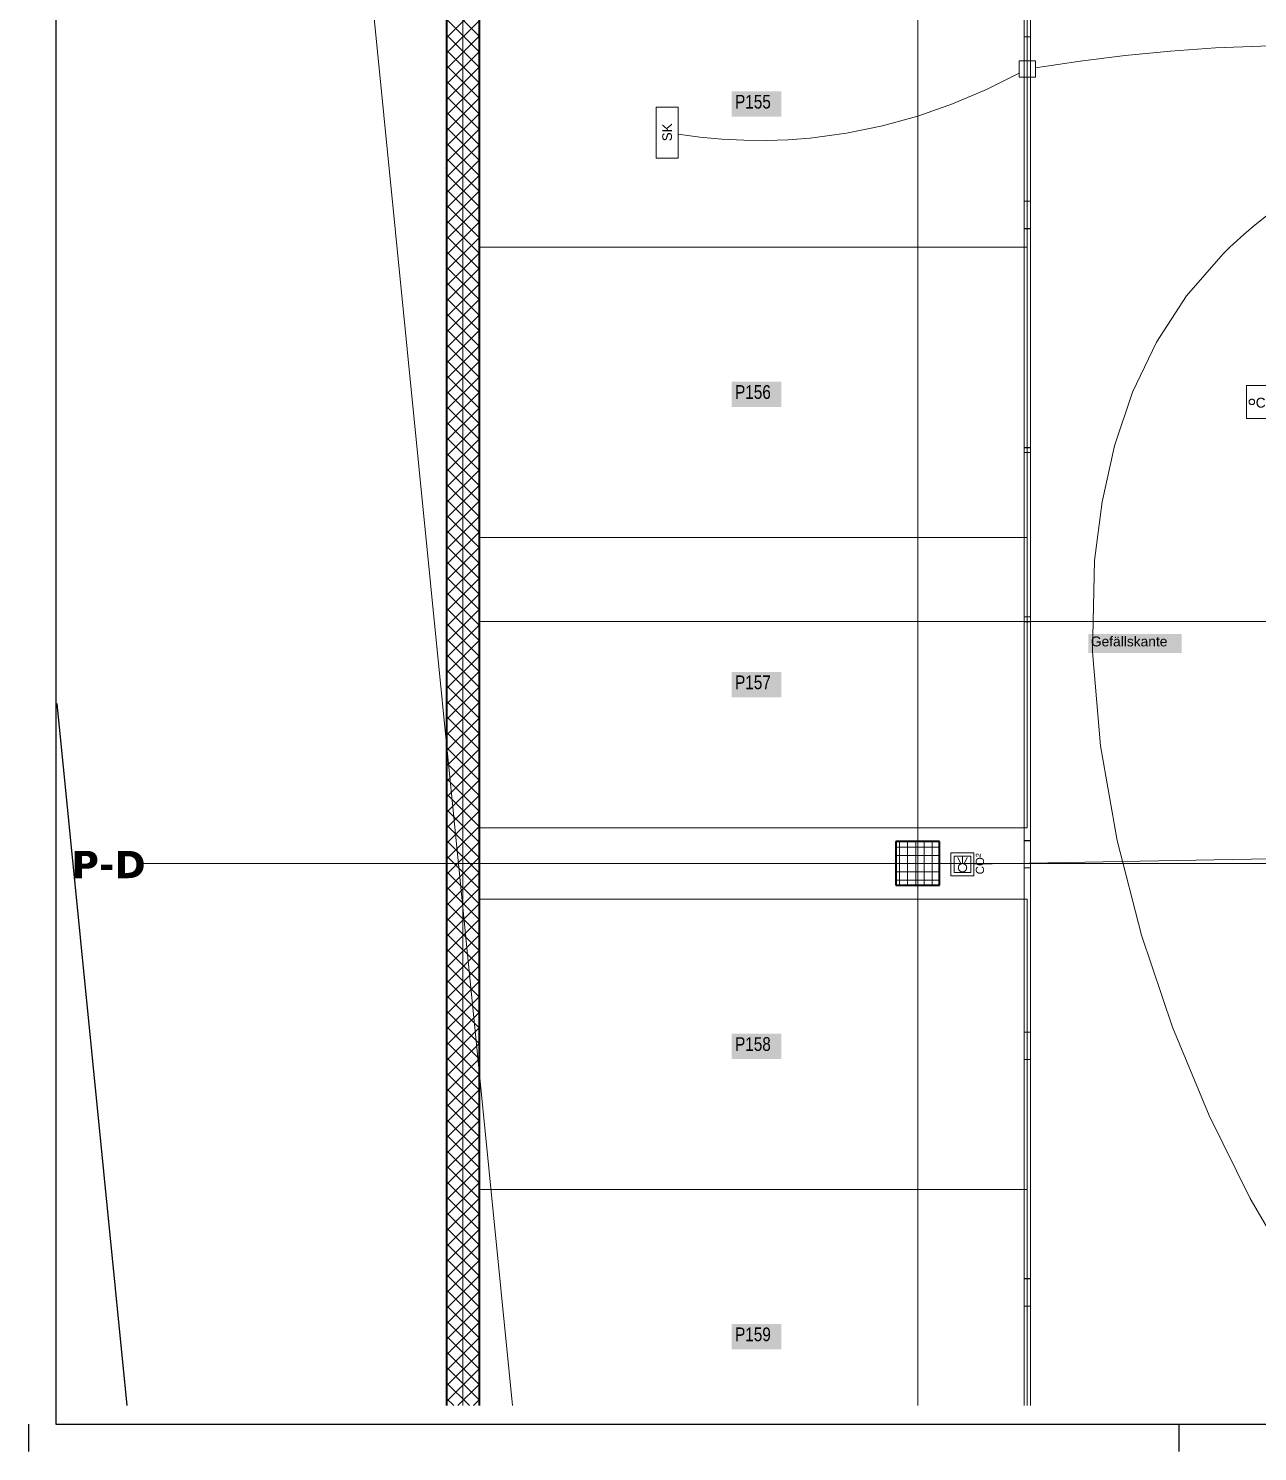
# Model space of a CAD drawing. Extents: x -1067 to 613, y -179 to 712.
# Drawn here: x -1067.4 to -843.1, y -179.5 to 80.3 of the extents above; entities that cross this region are included whole.
import ezdxf
from ezdxf.lldxf.tags import DXFTag

# ---------------------------------------------------------------- set-up
doc = ezdxf.new("R2010")
doc.units = 0
doc.layers.get('0').update_dxf_attribs({"lineweight": 13})
for name, color, linetype, lineweight, true_color in [('A-DETL-____-OTLN', 5, 'Continuous', 9, 0x0000ff), ('C-PROP-LINE-OTLN', 7, '_Grundgrenze_', 25, 0x800000), ('EL01_WAN_CO-Anlage', 7, 'Continuous', 13, 0x993300), ('EL01_WAN_Leitung_BUS-KNX', 4, 'Continuous', 13, 0x00ffff), ('EL01_WAN_Leitung_HLKS', 5, 'Continuous', 13, 0x0000ff), ('EL01_WAN_Leitung_Licht', 7, 'Continuous', 13, 0x0080ff), ('EL01_WAN_Leuchten', 7, 'Continuous', 13, 0x0080ff), ('EL01_WAN_Licht', 7, 'Continuous', 13, 0x0080ff), ('EL01_WAN_Schlaufkasten', 1, 'Continuous', 13, 0xff0000), ('S-GRID-____-IDEN', 7, 'Continuous', 9, 0x5555aa)]:
    doc.layers.add(name, color=color, linetype=linetype, lineweight=lineweight, true_color=true_color)
for name, color, linetype, lineweight in [('A-FLOR-____-OTLN', 7, 'Continuous', 9), ('A-WALL-____-MCUT', 7, 'Continuous', 35), ('A-WALL-____-PATT', 7, 'Continuous', 35), ('C-PRKG-____-IDEN', 7, 'Continuous', 5), ('C-PRKG-____-OTLN', 7, 'Continuous', 9), ('S-COLS-____-MCUT', 7, 'Continuous', 35), ('S-COLS-____-OTLN', 7, 'Continuous', 9), ('S-GRID-____-OTLN', 7, 'Continuous', 5), ('Text', 7, 'Continuous', 5)]:
    doc.layers.add(name, color=color, linetype=linetype, lineweight=lineweight)
doc.styles.get("Standard").update_dxf_attribs({"font": 'arial.ttf'})
tags = doc.linetypes.add('_Grundgrenze_', pattern=[0.45, 0.2, -0.05, 0.05, -0.05, 0.05, -0.05]).pattern_tags.tags
tags[14:15] = [DXFTag(74, 4), DXFTag(75, 0), DXFTag(340, '0'), DXFTag(46, 1.0), DXFTag(50, 0.0), DXFTag(44, 0.0), DXFTag(45, 0.0)]
tags[12:13] = [DXFTag(74, 4), DXFTag(75, 0), DXFTag(340, '0'), DXFTag(46, 1.0), DXFTag(50, 0.0), DXFTag(44, 0.0), DXFTag(45, 0.0)]
tags[10:11] = [DXFTag(74, 4), DXFTag(75, 0), DXFTag(340, '0'), DXFTag(46, 1.0), DXFTag(50, 0.0), DXFTag(44, 0.0), DXFTag(45, 0.0)]
tags[8:9] = [DXFTag(74, 4), DXFTag(75, 0), DXFTag(340, '0'), DXFTag(46, 1.0), DXFTag(50, 0.0), DXFTag(44, 0.0), DXFTag(45, 0.0)]
tags[6:7] = [DXFTag(74, 4), DXFTag(75, 0), DXFTag(340, '0'), DXFTag(46, 1.0), DXFTag(50, 0.0), DXFTag(44, 0.0), DXFTag(45, 0.0)]
tags[4:5] = [DXFTag(74, 4), DXFTag(75, 0), DXFTag(340, '0'), DXFTag(46, 1.0), DXFTag(50, 0.0), DXFTag(44, 0.0), DXFTag(45, 0.0)]
tags = doc.linetypes.add('_Rasterlinie_', pattern=[0.375, 0.2, -0.05, 0.075, -0.05]).pattern_tags.tags
tags[10:11] = [DXFTag(74, 4), DXFTag(75, 0), DXFTag(340, '0'), DXFTag(46, 1.0), DXFTag(50, 0.0), DXFTag(44, 0.0), DXFTag(45, 0.0)]
tags[8:9] = [DXFTag(74, 4), DXFTag(75, 0), DXFTag(340, '0'), DXFTag(46, 1.0), DXFTag(50, 0.0), DXFTag(44, 0.0), DXFTag(45, 0.0)]
tags[6:7] = [DXFTag(74, 4), DXFTag(75, 0), DXFTag(340, '0'), DXFTag(46, 1.0), DXFTag(50, 0.0), DXFTag(44, 0.0), DXFTag(45, 0.0)]
tags[4:5] = [DXFTag(74, 4), DXFTag(75, 0), DXFTag(340, '0'), DXFTag(46, 1.0), DXFTag(50, 0.0), DXFTag(44, 0.0), DXFTag(45, 0.0)]
tags = doc.linetypes.add('_Strichliert - Fein_', pattern=[0.15, 0.1, -0.05]).pattern_tags.tags
tags[6:7] = [DXFTag(74, 4), DXFTag(75, 0), DXFTag(340, '0'), DXFTag(46, 1.0), DXFTag(50, 0.0), DXFTag(44, 0.0), DXFTag(45, 0.0)]
tags[4:5] = [DXFTag(74, 4), DXFTag(75, 0), DXFTag(340, '0'), DXFTag(46, 1.0), DXFTag(50, 0.0), DXFTag(44, 0.0), DXFTag(45, 0.0)]

# ---------------------------------------------------------------- blocks, each defined once
blk = doc.blocks.new('Referenz-A0UJ3194XE', base_point=(-1062.18, -175.86))
at = {"layer": 'A-DETL-____-OTLN', "color": 0, "linetype": '_Strichliert - Fein_', "ltscale": 0.13}
blk.add_line((-1035.16, 392.26), (-979.08, -171.09), dxfattribs=at)
at = {"layer": 'A-FLOR-____-OTLN', "color": 0, "linetype": 'Continuous', "ltscale": 0.13}
blk.add_line((-85.1, -27.97), (-985.1, -27.97), dxfattribs=at)
at = {"layer": 'A-WALL-____-MCUT', "color": 0, "linetype": 'Continuous', "ltscale": 0.35}
for p, q in [((-991.1, 105.38), (-991.1, -171.09)), ((-985.1, -171.09), (-985.1, 99.38))]:
    blk.add_line(p, q, dxfattribs=at)
at = {"layer": 'A-WALL-____-PATT', "color": 0, "linetype": 'Continuous', "lineweight": 9, "ltscale": 0.13}
for p, q in [((-985.1, 78.8), (-991.1, 84.8)), ((-991.1, 78.58), (-985.1, 84.58)), ((-985.1, 75.97), (-991.1, 81.97)), ((-991.1, 75.75), (-985.1, 81.75)), ((-985.1, 73.14), (-991.1, 79.14)), ((-991.1, 72.92), (-985.1, 78.92)), ((-985.1, 70.32), (-991.1, 76.32)), ((-991.1, 70.09), (-985.1, 76.09)), ((-985.1, 67.49), (-991.1, 73.49)), ((-991.1, 67.26), (-985.1, 73.26)), ((-985.1, 64.66), (-991.1, 70.66)), ((-991.1, 64.44), (-985.1, 70.44)), ((-985.1, 61.83), (-991.1, 67.83)), ((-991.1, 61.61), (-985.1, 67.61)), ((-985.1, 59), (-991.1, 65)), ((-991.1, 58.78), (-985.1, 64.78)), ((-985.1, 56.17), (-991.1, 62.17)), ((-991.1, 55.95), (-985.1, 61.95)), ((-985.1, 53.35), (-991.1, 59.35)), ((-991.1, 53.12), (-985.1, 59.12)), ((-985.1, 50.52), (-991.1, 56.52)), ((-991.1, 50.29), (-985.1, 56.29)), ((-985.1, 47.69), (-991.1, 53.69)), ((-991.1, 47.47), (-985.1, 53.47)), ((-985.1, 44.86), (-991.1, 50.86)), ((-991.1, 44.64), (-985.1, 50.64)), ((-985.1, 42.03), (-991.1, 48.03)), ((-991.1, 41.81), (-985.1, 47.81)), ((-985.1, 39.2), (-991.1, 45.2)), ((-991.1, 38.98), (-985.1, 44.98)), ((-985.1, 36.37), (-991.1, 42.37)), ((-991.1, 36.15), (-985.1, 42.15)), ((-985.1, 33.55), (-991.1, 39.55)), ((-991.1, 33.32), (-985.1, 39.32)), ((-985.1, 30.72), (-991.1, 36.72)), ((-991.1, 30.5), (-985.1, 36.5)), ((-985.1, 27.89), (-991.1, 33.89)), ((-991.1, 27.67), (-985.1, 33.67)), ((-985.1, 25.06), (-991.1, 31.06)), ((-991.1, 24.84), (-985.1, 30.84)), ((-985.1, 22.23), (-991.1, 28.23)), ((-991.1, 22.01), (-985.1, 28.01)), ((-985.1, 19.4), (-991.1, 25.4)), ((-991.1, 19.18), (-985.1, 25.18)), ((-985.1, 16.58), (-991.1, 22.58)), ((-991.1, 16.35), (-985.1, 22.35)), ((-985.1, 13.75), (-991.1, 19.75)), ((-991.1, 13.52), (-985.1, 19.52)), ((-985.1, 10.92), (-991.1, 16.92)), ((-991.1, 10.7), (-985.1, 16.7)), ((-985.1, 8.09), (-991.1, 14.09)), ((-991.1, 7.87), (-985.1, 13.87)), ((-985.1, 5.26), (-991.1, 11.26)), ((-991.1, 5.04), (-985.1, 11.04)), ((-985.1, 2.43), (-991.1, 8.43)), ((-991.1, 2.21), (-985.1, 8.21)), ((-985.1, -0.4), (-991.1, 5.6)), ((-991.1, -0.62), (-985.1, 5.38)), ((-985.1, -3.22), (-991.1, 2.78)), ((-991.1, -3.45), (-985.1, 2.55)), ((-985.1, -6.05), (-991.1, -0.05)), ((-991.1, -6.27), (-985.1, -0.27)), ((-985.1, -8.88), (-991.1, -2.88)), ((-991.1, -9.1), (-985.1, -3.1)), ((-985.1, -11.71), (-991.1, -5.71)), ((-991.1, -11.93), (-985.1, -5.93)), ((-985.1, -14.54), (-991.1, -8.54)), ((-991.1, -14.76), (-985.1, -8.76)), ((-985.1, -17.37), (-991.1, -11.37)), ((-991.1, -17.59), (-985.1, -11.59)), ((-985.1, -20.19), (-991.1, -14.19)), ((-991.1, -20.42), (-985.1, -14.42)), ((-985.1, -23.02), (-991.1, -17.02)), ((-991.1, -23.24), (-985.1, -17.24)), ((-985.1, -25.85), (-991.1, -19.85)), ((-991.1, -26.07), (-985.1, -20.07)), ((-985.1, -28.68), (-991.1, -22.68)), ((-991.1, -28.9), (-985.1, -22.9)), ((-985.1, -31.51), (-991.1, -25.51)), ((-991.1, -31.73), (-985.1, -25.73)), ((-985.1, -34.34), (-991.1, -28.34)), ((-991.1, -34.56), (-985.1, -28.56)), ((-985.1, -37.16), (-991.1, -31.16)), ((-991.1, -37.39), (-985.1, -31.39)), ((-985.1, -39.99), (-991.1, -33.99)), ((-991.1, -40.22), (-985.1, -34.22)), ((-985.1, -42.82), (-991.1, -36.82)), ((-991.1, -43.04), (-985.1, -37.04)), ((-985.1, -45.65), (-991.1, -39.65)), ((-991.1, -45.87), (-985.1, -39.87)), ((-985.1, -48.48), (-991.1, -42.48)), ((-991.1, -48.7), (-985.1, -42.7)), ((-985.1, -51.31), (-991.1, -45.31)), ((-991.1, -51.53), (-985.1, -45.53)), ((-985.1, -54.14), (-991.1, -48.14)), ((-991.1, -54.36), (-985.1, -48.36)), ((-985.1, -56.96), (-991.1, -50.96)), ((-991.1, -57.19), (-985.1, -51.19)), ((-985.1, -59.79), (-991.1, -53.79)), ((-991.1, -60.01), (-985.1, -54.01)), ((-985.1, -62.62), (-991.1, -56.62)), ((-991.1, -62.84), (-985.1, -56.84)), ((-985.1, -65.45), (-991.1, -59.45)), ((-991.1, -65.67), (-985.1, -59.67)), ((-985.1, -68.28), (-991.1, -62.28)), ((-991.1, -68.5), (-985.1, -62.5)), ((-985.1, -71.11), (-991.1, -65.11)), ((-991.1, -71.33), (-985.1, -65.33)), ((-985.1, -73.93), (-991.1, -67.93)), ((-991.1, -74.16), (-985.1, -68.16)), ((-985.1, -76.76), (-991.1, -70.76)), ((-991.1, -76.98), (-985.1, -70.98)), ((-985.1, -79.59), (-991.1, -73.59)), ((-991.1, -79.81), (-985.1, -73.81)), ((-985.1, -82.42), (-991.1, -76.42)), ((-991.1, -82.64), (-985.1, -76.64)), ((-985.1, -85.25), (-991.1, -79.25)), ((-991.1, -85.47), (-985.1, -79.47)), ((-985.1, -88.08), (-991.1, -82.08)), ((-991.1, -88.3), (-985.1, -82.3)), ((-985.1, -90.9), (-991.1, -84.9)), ((-991.1, -91.13), (-985.1, -85.13)), ((-985.1, -93.73), (-991.1, -87.73)), ((-991.1, -93.96), (-985.1, -87.96)), ((-985.1, -96.56), (-991.1, -90.56)), ((-991.1, -96.78), (-985.1, -90.78)), ((-985.1, -99.39), (-991.1, -93.39)), ((-991.1, -99.61), (-985.1, -93.61)), ((-985.1, -102.22), (-991.1, -96.22)), ((-991.1, -102.44), (-985.1, -96.44)), ((-985.1, -105.05), (-991.1, -99.05)), ((-991.1, -105.27), (-985.1, -99.27)), ((-985.1, -107.88), (-991.1, -101.88)), ((-991.1, -108.1), (-985.1, -102.1)), ((-985.1, -110.7), (-991.1, -104.7)), ((-991.1, -110.93), (-985.1, -104.93)), ((-985.1, -113.53), (-991.1, -107.53)), ((-991.1, -113.75), (-985.1, -107.75)), ((-985.1, -116.36), (-991.1, -110.36)), ((-991.1, -116.58), (-985.1, -110.58)), ((-985.1, -119.19), (-991.1, -113.19)), ((-991.1, -119.41), (-985.1, -113.41)), ((-985.1, -122.02), (-991.1, -116.02)), ((-991.1, -122.24), (-985.1, -116.24)), ((-985.1, -124.85), (-991.1, -118.85)), ((-991.1, -125.07), (-985.1, -119.07)), ((-985.1, -127.67), (-991.1, -121.67)), ((-991.1, -127.9), (-985.1, -121.9)), ((-985.1, -130.5), (-991.1, -124.5)), ((-991.1, -130.72), (-985.1, -124.72)), ((-985.1, -133.33), (-991.1, -127.33)), ((-991.1, -133.55), (-985.1, -127.55)), ((-985.1, -136.16), (-991.1, -130.16)), ((-991.1, -136.38), (-985.1, -130.38)), ((-985.1, -138.99), (-991.1, -132.99)), ((-991.1, -139.21), (-985.1, -133.21)), ((-985.1, -141.82), (-991.1, -135.82)), ((-991.1, -142.04), (-985.1, -136.04)), ((-985.1, -144.64), (-991.1, -138.64)), ((-991.1, -144.87), (-985.1, -138.87)), ((-985.1, -147.47), (-991.1, -141.47)), ((-991.1, -147.7), (-985.1, -141.7)), ((-985.1, -150.3), (-991.1, -144.3)), ((-991.1, -150.52), (-985.1, -144.52)), ((-985.1, -153.13), (-991.1, -147.13)), ((-991.1, -153.35), (-985.1, -147.35)), ((-985.1, -155.96), (-991.1, -149.96)), ((-991.1, -156.18), (-985.1, -150.18)), ((-985.1, -158.79), (-991.1, -152.79)), ((-991.1, -159.01), (-985.1, -153.01)), ((-985.1, -161.62), (-991.1, -155.62)), ((-991.1, -161.84), (-985.1, -155.84)), ((-985.1, -164.44), (-991.1, -158.44)), ((-991.1, -164.67), (-985.1, -158.67)), ((-985.1, -167.27), (-991.1, -161.27)), ((-991.1, -167.49), (-985.1, -161.49)), ((-985.1, -170.1), (-991.1, -164.1)), ((-991.1, -170.32), (-985.1, -164.32)), ((-986.94, -171.09), (-991.1, -166.93)), ((-989.03, -171.09), (-985.1, -167.15)), ((-989.77, -171.09), (-991.1, -169.76)), ((-986.2, -171.09), (-985.1, -169.98))]:
    blk.add_line(p, q, dxfattribs=at)
at = {"layer": 'C-PRKG-____-IDEN', "color": 7, "linetype": 'Continuous', "ltscale": 0.13, "true_color": 0xffffff}
for points in [[(-939.05, 64.19), (-929.98, 64.19), (-939.05, 68.78)], [(-929.98, 64.19), (-939.05, 68.78), (-929.98, 68.78)], [(-939.05, 11.2), (-929.98, 11.2), (-939.05, 15.79)], [(-929.98, 11.2), (-939.05, 15.79), (-929.98, 15.79)], [(-939.05, -41.79), (-929.98, -41.79), (-939.05, -37.19)], [(-929.98, -41.79), (-939.05, -37.19), (-929.98, -37.19)], [(-939.05, -107.81), (-929.98, -107.81), (-939.05, -103.22)], [(-929.98, -107.81), (-939.05, -103.22), (-929.98, -103.22)], [(-939.05, -160.8), (-929.98, -160.8), (-939.05, -156.21)], [(-929.98, -160.8), (-939.05, -156.21), (-929.98, -156.21)]]:
    blk.add_solid(points, dxfattribs=at)
at = {"layer": 'C-PRKG-____-OTLN', "color": 0, "linetype": 'Continuous', "ltscale": 0.13}
for p, q in [((-885.1, 40.35), (-885.1, 93.34)), ((-985.1, 40.35), (-885.1, 40.35)), ((-885.1, 40.35), (-985.1, 40.35)), ((-885.1, 40.35), (-885.1, 40.35)), ((-885.1, -12.63), (-885.1, 40.35)), ((-885.1, 40.35), (-885.1, 40.35)), ((-985.1, 8.01), (-985.1, -12.63)), ((-985.1, -12.63), (-885.1, -12.63)), ((-985.1, -12.64), (-885.1, -12.64)), ((-985.1, -65.62), (-985.1, -12.64)), ((-885.1, -12.64), (-985.1, -12.64)), ((-985.1, -65.62), (-985.1, -12.64)), ((-985.1, -12.64), (-885.1, -12.64)), ((-885.1, -12.63), (-885.1, -12.64)), ((-885.1, -65.62), (-885.1, -12.64)), ((-885.1, -65.62), (-885.1, -12.64)), ((-885.1, -12.64), (-885.1, -65.62)), ((-885.1, -12.64), (-885.1, -12.64)), ((-985.1, -65.62), (-885.1, -65.62)), ((-985.1, -65.62), (-885.1, -65.62)), ((-885.1, -65.62), (-985.1, -65.62)), ((-885.1, -65.62), (-885.1, -65.62)), ((-985.1, -78.66), (-985.1, -131.65)), ((-885.1, -78.66), (-985.1, -78.66)), ((-885.1, -78.66), (-985.1, -78.66)), ((-985.1, -131.65), (-985.1, -78.66)), ((-985.1, -78.66), (-885.1, -78.66)), ((-885.1, -78.66), (-885.1, -131.65)), ((-885.1, -131.65), (-885.1, -78.66)), ((-885.1, -78.66), (-885.1, -131.65)), ((-885.1, -78.66), (-885.1, -78.66)), ((-985.1, -131.65), (-985.1, -171.09)), ((-885.1, -131.65), (-985.1, -131.65)), ((-885.1, -131.65), (-985.1, -131.65)), ((-985.1, -171.09), (-985.1, -131.65)), ((-985.1, -131.65), (-885.1, -131.65)), ((-885.1, -131.65), (-985.1, -131.65)), ((-985.1, -131.65), (-885.1, -131.65)), ((-885.1, -131.65), (-985.1, -131.65)), ((-885.1, -131.65), (-885.1, -171.09)), ((-885.1, -171.09), (-885.1, -131.65)), ((-885.1, -131.65), (-885.1, -171.09)), ((-885.1, -131.65), (-885.1, -131.65)), ((-885.1, -131.65), (-885.1, -131.65))]:
    blk.add_line(p, q, dxfattribs=at)
at = {"layer": 'C-PROP-LINE-OTLN', "color": 0, "linetype": '_Grundgrenze_', "lineweight": -2, "ltscale": 0.25}
blk.add_line((-1049.42, -171.09), (-1062.18, -42.94), dxfattribs=at)
at = {"layer": 'S-COLS-____-MCUT', "color": 0, "linetype": 'Continuous', "ltscale": 0.35}
for p, q in [((-901.1, -68.12), (-909.1, -68.12)), ((-909.1, -68.12), (-909.1, -76.12)), ((-901.1, -76.12), (-901.1, -68.12)), ((-909.1, -76.12), (-901.1, -76.12))]:
    blk.add_line(p, q, dxfattribs=at)
at = {"layer": 'S-COLS-____-OTLN', "color": 0, "linetype": 'Continuous', "ltscale": 0.13}
for p, q in [((-909.1, -69.16), (-901.1, -69.16)), ((-908.44, -76.12), (-908.44, -68.12)), ((-906.94, -76.12), (-906.94, -68.12)), ((-905.44, -76.12), (-905.44, -68.12)), ((-903.94, -76.12), (-903.94, -68.12)), ((-902.44, -76.12), (-902.44, -68.12)), ((-909.1, -70.66), (-901.1, -70.66)), ((-909.1, -72.16), (-901.1, -72.16)), ((-909.1, -73.66), (-901.1, -73.66)), ((-909.1, -75.16), (-901.1, -75.16))]:
    blk.add_line(p, q, dxfattribs=at)
at = {"layer": 'S-GRID-____-OTLN', "color": 0, "linetype": '_Rasterlinie_', "ltscale": 0.13}
for p, q in [((-988.14, -171.09), (-988.14, 546.38)), ((-905.1, -171.09), (-905.1, 546.38)), ((-1046.54, -72.12), (-144.67, -72.12))]:
    blk.add_line(p, q, dxfattribs=at)
at = {"layer": 'Text', "color": 7, "linetype": 'Continuous', "ltscale": 0.13, "true_color": 0xffffff}
for points in [[(-873.94, -33.71), (-856.93, -33.71), (-873.94, -30.26)], [(-856.93, -33.71), (-873.94, -30.26), (-856.93, -30.26)]]:
    blk.add_solid(points, dxfattribs=at)
at = {"layer": 'C-PRKG-____-IDEN', "color": 0, "linetype": 'Continuous', "ltscale": 0.13, "char_height": 2.5, "attachment_point": 1}
for s, insert in [('{\\W0.8;\\fArial;P155}', (-938.43, 68.16)), ('{\\W0.8;\\fArial;P156}', (-938.43, 15.17)), ('{\\W0.8;\\fArial;P157}', (-938.43, -37.82)), ('{\\W0.8;\\fArial;P158}', (-938.43, -103.84)), ('{\\W0.8;\\fArial;P159}', (-938.43, -156.83))]:
    blk.add_mtext(s, dxfattribs=dict(at, insert=insert))
at = {"layer": 'S-GRID-____-IDEN', "color": 0, "linetype": 'Continuous', "lineweight": 5, "ltscale": 0.13, "insert": (-1059.59, -69.83), "char_height": 5, "attachment_point": 1}
blk.add_mtext('{\\fVerdana|b1|i0;P-D}', dxfattribs=at)
at = {"layer": 'Text', "color": 0, "linetype": 'Continuous', "ltscale": 0.13, "insert": (-873.49, -30.71), "char_height": 1.8, "attachment_point": 1}
blk.add_mtext('{\\fArial;Gefällskante}', dxfattribs=at)
blk = doc.blocks.new('Deckendose UP-A0UJ31GCXE', base_point=(-898.42, -73.8))
at = {"color": 0, "lineweight": -2}
for p, q in [((-898.42, -73.8), (-898.42, -70.8)), ((-898.42, -70.8), (-895.42, -70.8)), ((-895.42, -70.8), (-895.42, -73.8)), ((-895.42, -73.8), (-898.42, -73.8))]:
    blk.add_line(p, q, dxfattribs=at)
blk = doc.blocks.new('Kabelkanal-A0UJ31GEXE', base_point=(-885.7, -147.93))
at = {"color": 0, "linetype": 'ByBlock', "lineweight": -2, "ltscale": 0.13}
for p, q in [((-885.69, -107.91), (-885.69, -107.94)), ((-885.69, -107.91), (-884.49, -107.91)), ((-885.69, -147.91), (-885.69, -107.91)), ((-885.69, -107.94), (-884.49, -107.94)), ((-885.69, -147.93), (-885.69, -107.94)), ((-884.49, -107.91), (-884.49, -107.94)), ((-884.49, -107.91), (-884.49, -147.91)), ((-884.49, -107.94), (-884.49, -147.93)), ((-885.69, -147.91), (-885.69, -147.93)), ((-884.49, -147.91), (-885.69, -147.91)), ((-884.49, -147.93), (-885.69, -147.93)), ((-884.49, -147.91), (-884.49, -147.93))]:
    blk.add_line(p, q, dxfattribs=at)
blk = doc.blocks.new('Einzeiliger Text-A0UJ31GKXE', base_point=(-843.41, 11.05))
at = {"color": 0, "lineweight": -2, "insert": (-843.41, 12.85), "char_height": 1.8, "attachment_point": 1, "rotation": 1.124}
blk.add_mtext('{\\fArial;CO-Warnschild}', dxfattribs=at)
blk = doc.blocks.new('Kabelkanal-A0UJ31N2XE', base_point=(-885.7, 43.72))
at = {"color": 0, "linetype": 'ByBlock', "lineweight": -2, "ltscale": 0.13}
for p, q in [((-885.69, 83.71), (-885.69, 83.74)), ((-885.69, 83.74), (-884.49, 83.74)), ((-885.69, 43.75), (-885.69, 83.74)), ((-885.69, 83.71), (-884.49, 83.71)), ((-885.69, 43.72), (-885.69, 83.71)), ((-884.49, 83.71), (-884.49, 83.74)), ((-884.49, 83.74), (-884.49, 43.75)), ((-884.49, 83.71), (-884.49, 43.72)), ((-885.69, 43.72), (-885.69, 43.75)), ((-884.49, 43.75), (-885.69, 43.75)), ((-884.49, 43.72), (-885.69, 43.72)), ((-884.49, 43.72), (-884.49, 43.75))]:
    blk.add_line(p, q, dxfattribs=at)
blk = doc.blocks.new('Kabelkanal-A0UJ31NQXE', base_point=(-885.7, -28))
at = {"color": 0, "linetype": 'ByBlock', "lineweight": -2, "ltscale": 0.13}
for p, q in [((-885.69, 3.79), (-885.69, 3.81)), ((-885.69, 3.81), (-884.49, 3.81)), ((-885.69, -27.98), (-885.69, 3.81)), ((-885.69, 3.79), (-884.49, 3.79)), ((-885.69, -28), (-885.69, 3.79)), ((-884.49, 3.79), (-884.49, 3.81)), ((-884.49, 3.81), (-884.49, -27.98)), ((-884.49, 3.79), (-884.49, -28)), ((-885.69, -28), (-885.69, -27.98)), ((-884.49, -27.98), (-885.69, -27.98)), ((-884.49, -28), (-885.69, -28)), ((-884.49, -28), (-884.49, -27.98))]:
    blk.add_line(p, q, dxfattribs=at)
blk = doc.blocks.new('Leitung-A0UJ31OUXE', base_point=(-873.16, -147.17))
at = {"color": 0, "linetype": 'ByBlock', "lineweight": -2, "ltscale": 0.13}
for p, q in [((-841.43, 46.07), (-839.33, 47.67)), ((-839.33, 47.67), (-837.19, 49.23)), ((-845.51, 42.71), (-843.49, 44.41)), ((-843.49, 44.41), (-841.43, 46.07)), ((-846.82, 41.54), (-846.16, 42.13)), ((-846.16, 42.13), (-845.51, 42.71)), ((-856.01, 31.46), (-849.35, 39.13)), ((-849.35, 39.13), (-848.72, 39.75)), ((-848.72, 39.75), (-848.1, 40.35)), ((-848.1, 40.35), (-847.46, 40.95)), ((-847.46, 40.95), (-846.82, 41.54)), ((-861.5, 23.01), (-856.01, 31.46)), ((-865.86, 13.87), (-861.5, 23.01)), ((-869.16, 4.12), (-865.86, 13.87)), ((-871.45, -6.14), (-869.16, 4.12)), ((-872.8, -16.84), (-871.45, -6.14)), ((-873.16, -33.5), (-872.8, -16.84)), ((-871.73, -50.64), (-873.16, -33.5)), ((-868.69, -67.96), (-871.73, -50.64)), ((-864.24, -85.19), (-868.69, -67.96)), ((-858.58, -102.01), (-864.24, -85.19)), ((-851.91, -118.14), (-858.58, -102.01)), ((-844.43, -133.3), (-851.91, -118.14)), ((-836.33, -147.17), (-844.43, -133.3))]:
    blk.add_line(p, q, dxfattribs=at)
blk = doc.blocks.new('LED-Langfeldleuchte 37W-A0UJ31P8XE', base_point=(-885.7, -171.09))
at = {"color": 0, "linetype": 'ByBlock', "lineweight": -2, "ltscale": 0.13}
for p, q in [((-885.69, -152.93), (-885.69, -152.93)), ((-885.69, -171.09), (-885.69, -152.93)), ((-885.69, -152.93), (-884.49, -152.93)), ((-885.69, -171.09), (-885.69, -152.93)), ((-885.69, -152.93), (-884.49, -152.93)), ((-884.49, -152.93), (-884.49, -152.93)), ((-884.49, -152.93), (-884.49, -171.09)), ((-884.49, -152.93), (-884.49, -171.09))]:
    blk.add_line(p, q, dxfattribs=at)
blk = doc.blocks.new('LED-Langfeldleuchte 37W-A0UJ31Q8XE', base_point=(-885.7, -27.12))
at = {"color": 0, "linetype": 'ByBlock', "lineweight": -2, "ltscale": 0.13}
for p, q in [((-885.69, 2.88), (-885.69, 2.88)), ((-885.69, -27.12), (-885.69, 2.88)), ((-885.69, 2.88), (-884.49, 2.88)), ((-885.69, -27.11), (-885.69, 2.88)), ((-885.69, 2.88), (-884.49, 2.88)), ((-884.49, 2.88), (-884.49, 2.88)), ((-884.49, 2.88), (-884.49, -27.12)), ((-884.49, 2.88), (-884.49, -27.11)), ((-885.69, -27.12), (-885.69, -27.11)), ((-884.49, -27.11), (-885.69, -27.11)), ((-884.49, -27.12), (-885.69, -27.12)), ((-884.49, -27.12), (-884.49, -27.11))]:
    blk.add_line(p, q, dxfattribs=at)
blk = doc.blocks.new('Kabelkanal-A0UJ31S4XE', base_point=(-885.7, 3.76))
at = {"color": 0, "linetype": 'ByBlock', "lineweight": -2, "ltscale": 0.13}
for p, q in [((-885.69, 43.75), (-885.69, 43.78)), ((-885.69, 43.78), (-884.49, 43.78)), ((-885.69, 3.79), (-885.69, 43.78)), ((-885.69, 43.75), (-884.49, 43.75)), ((-885.69, 3.76), (-885.69, 43.75)), ((-884.49, 43.75), (-884.49, 43.78)), ((-884.49, 43.78), (-884.49, 3.79)), ((-884.49, 43.75), (-884.49, 3.76)), ((-885.69, 3.76), (-885.69, 3.79)), ((-884.49, 3.79), (-885.69, 3.79)), ((-884.49, 3.76), (-885.69, 3.76)), ((-884.49, 3.76), (-884.49, 3.79))]:
    blk.add_line(p, q, dxfattribs=at)
blk = doc.blocks.new('LED-Langfeldleuchte 37W-A0UJ31WMXE', base_point=(-885.7, 48.74))
at = {"color": 0, "linetype": 'ByBlock', "lineweight": -2, "ltscale": 0.13}
for p, q in [((-885.69, 78.73), (-885.69, 78.74)), ((-885.69, 48.75), (-885.69, 78.74)), ((-885.69, 78.74), (-884.49, 78.74)), ((-885.69, 48.74), (-885.69, 78.73)), ((-885.69, 78.73), (-884.49, 78.73)), ((-884.49, 78.73), (-884.49, 78.74)), ((-884.49, 78.74), (-884.49, 48.75)), ((-884.49, 78.73), (-884.49, 48.74)), ((-885.69, 48.74), (-885.69, 48.75)), ((-884.49, 48.75), (-885.69, 48.75)), ((-884.49, 48.74), (-885.69, 48.74)), ((-884.49, 48.74), (-884.49, 48.75))]:
    blk.add_line(p, q, dxfattribs=at)
blk = doc.blocks.new('Schlaufkasten Decke (multi)-A0UJ31XGXE', base_point=(-952.84, 56.62))
at = {"color": 0, "linetype": 'ByBlock', "lineweight": -2, "ltscale": 0.13}
for p, q in [((-952.84, 65.9), (-948.84, 65.9)), ((-952.84, 56.62), (-952.84, 65.9)), ((-948.84, 65.9), (-948.84, 56.62)), ((-948.84, 56.62), (-952.84, 56.62))]:
    blk.add_line(p, q, dxfattribs=at)
at = {"color": 0, "linetype": 'ByBlock', "lineweight": -2, "ltscale": 0.13, "insert": (-951.72, 59.68), "char_height": 1.76, "attachment_point": 1, "rotation": 90}
blk.add_mtext('{\\fArial;SK}', dxfattribs=at)
blk = doc.blocks.new('LED-Langfeldleuchte 37W-A0UJ31XQXE', base_point=(-885.7, -102.94))
at = {"color": 0, "linetype": 'ByBlock', "lineweight": -2, "ltscale": 0.13}
for p, q in [((-885.69, -72.94), (-885.69, -72.95)), ((-885.69, -102.94), (-885.69, -72.94)), ((-885.69, -72.94), (-884.49, -72.94)), ((-885.69, -102.94), (-885.69, -72.95)), ((-885.69, -72.95), (-884.49, -72.95)), ((-884.49, -72.94), (-884.49, -72.95)), ((-884.49, -72.94), (-884.49, -102.94)), ((-884.49, -72.95), (-884.49, -102.94)), ((-885.69, -102.94), (-885.69, -102.94)), ((-884.49, -102.94), (-885.69, -102.94)), ((-884.49, -102.94), (-885.69, -102.94)), ((-884.49, -102.94), (-884.49, -102.94))]:
    blk.add_line(p, q, dxfattribs=at)
blk = doc.blocks.new('Langfeldleuchte_ 1-flammig_ 18 W-A0UJ31Z8XE', base_point=(-845.09, 9.11))
at = {"color": 0, "lineweight": -2}
for p, q in [((-845.09, 15.11), (-825.09, 15.11)), ((-845.09, 9.11), (-845.09, 15.11)), ((-825.09, 9.11), (-825.09, 15.11)), ((-844.58, 12.24), (-844.59, 12.18)), ((-844.59, 12.18), (-844.59, 12.11)), ((-844.59, 12.11), (-844.59, 12.05)), ((-844.59, 12.05), (-844.58, 11.98)), ((-844.56, 12.3), (-844.58, 12.24)), ((-844.58, 11.98), (-844.56, 11.92)), ((-844.53, 12.36), (-844.56, 12.3)), ((-844.56, 11.92), (-844.53, 11.86)), ((-844.49, 12.42), (-844.53, 12.36)), ((-844.53, 11.86), (-844.49, 11.81)), ((-844.45, 12.47), (-844.49, 12.42)), ((-844.49, 11.81), (-844.45, 11.76)), ((-844.4, 12.51), (-844.45, 12.47)), ((-844.45, 11.76), (-844.4, 11.72)), ((-844.34, 12.55), (-844.4, 12.51)), ((-844.4, 11.72), (-844.34, 11.68)), ((-844.29, 12.57), (-844.34, 12.55)), ((-844.34, 11.68), (-844.29, 11.65)), ((-844.22, 12.6), (-844.29, 12.57)), ((-844.29, 11.65), (-844.22, 11.63)), ((-844.16, 12.61), (-844.22, 12.6)), ((-844.22, 11.63), (-844.16, 11.62)), ((-844.09, 12.61), (-844.16, 12.61)), ((-844.16, 11.62), (-844.09, 11.61)), ((-844.03, 12.61), (-844.09, 12.61)), ((-844.09, 11.61), (-844.03, 11.62)), ((-843.97, 12.6), (-844.03, 12.61)), ((-844.03, 11.62), (-843.97, 11.63)), ((-843.9, 12.57), (-843.97, 12.6)), ((-843.97, 11.63), (-843.9, 11.65)), ((-843.84, 12.55), (-843.9, 12.57)), ((-843.9, 11.65), (-843.84, 11.68)), ((-843.79, 12.51), (-843.84, 12.55)), ((-843.84, 11.68), (-843.79, 11.72)), ((-843.74, 12.47), (-843.79, 12.51)), ((-843.79, 11.72), (-843.74, 11.76)), ((-843.7, 12.42), (-843.74, 12.47)), ((-843.74, 11.76), (-843.7, 11.81)), ((-843.66, 12.36), (-843.7, 12.42)), ((-843.7, 11.81), (-843.66, 11.86)), ((-843.63, 12.3), (-843.66, 12.36)), ((-843.66, 11.86), (-843.63, 11.92)), ((-843.61, 12.24), (-843.63, 12.3)), ((-843.63, 11.92), (-843.61, 11.98)), ((-843.6, 12.18), (-843.61, 12.24)), ((-843.61, 11.98), (-843.6, 12.05)), ((-843.59, 12.11), (-843.6, 12.18)), ((-843.6, 12.05), (-843.59, 12.11)), ((-826.58, 12.24), (-826.59, 12.18)), ((-826.59, 12.18), (-826.59, 12.11)), ((-826.59, 12.11), (-826.59, 12.05)), ((-826.59, 12.05), (-826.58, 11.98)), ((-826.56, 12.3), (-826.58, 12.24)), ((-826.58, 11.98), (-826.56, 11.92)), ((-826.53, 12.36), (-826.56, 12.3)), ((-826.56, 11.92), (-826.53, 11.86)), ((-826.49, 12.42), (-826.53, 12.36)), ((-826.53, 11.86), (-826.49, 11.81)), ((-826.45, 12.47), (-826.49, 12.42)), ((-826.49, 11.81), (-826.45, 11.76)), ((-826.4, 12.51), (-826.45, 12.47)), ((-826.45, 11.76), (-826.4, 11.72)), ((-826.34, 12.55), (-826.4, 12.51)), ((-826.4, 11.72), (-826.34, 11.68)), ((-826.29, 12.57), (-826.34, 12.55)), ((-826.34, 11.68), (-826.29, 11.65)), ((-826.22, 12.6), (-826.29, 12.57)), ((-826.29, 11.65), (-826.22, 11.63)), ((-826.16, 12.61), (-826.22, 12.6)), ((-826.22, 11.63), (-826.16, 11.62)), ((-826.09, 12.61), (-826.16, 12.61)), ((-826.16, 11.62), (-826.09, 11.61)), ((-826.03, 12.61), (-826.09, 12.61)), ((-826.09, 11.61), (-826.03, 11.62)), ((-825.97, 12.6), (-826.03, 12.61)), ((-826.03, 11.62), (-825.97, 11.63)), ((-825.9, 12.57), (-825.97, 12.6)), ((-825.97, 11.63), (-825.9, 11.65)), ((-825.84, 12.55), (-825.9, 12.57)), ((-825.9, 11.65), (-825.84, 11.68)), ((-825.79, 12.51), (-825.84, 12.55)), ((-825.84, 11.68), (-825.79, 11.72)), ((-825.74, 12.47), (-825.79, 12.51)), ((-825.79, 11.72), (-825.74, 11.76)), ((-825.7, 12.42), (-825.74, 12.47)), ((-825.74, 11.76), (-825.7, 11.81)), ((-825.66, 12.36), (-825.7, 12.42)), ((-825.7, 11.81), (-825.66, 11.86)), ((-825.63, 12.3), (-825.66, 12.36)), ((-825.66, 11.86), (-825.63, 11.92)), ((-825.61, 12.24), (-825.63, 12.3)), ((-825.63, 11.92), (-825.61, 11.98)), ((-825.6, 12.18), (-825.61, 12.24)), ((-825.61, 11.98), (-825.6, 12.05)), ((-825.59, 12.11), (-825.6, 12.18)), ((-825.6, 12.05), (-825.59, 12.11)), ((-845.09, 9.11), (-825.09, 9.11))]:
    blk.add_line(p, q, dxfattribs=at)
blk = doc.blocks.new('Leitung-A0UJ321AXE', base_point=(-883.59, 73.09))
at = {"color": 0, "linetype": 'ByBlock', "lineweight": -2, "ltscale": 0.13}
for p, q in [((-875.42, 74.33), (-867.21, 75.35)), ((-867.21, 75.35), (-858.97, 76.15)), ((-858.97, 76.15), (-850.71, 76.71)), ((-850.71, 76.71), (-842.44, 77.03)), ((-842.44, 77.03), (-834.16, 77.11)), ((-834.16, 77.11), (-826.2, 76.95)), ((-826.2, 76.95), (-818.24, 76.58)), ((-818.24, 76.58), (-810.3, 75.99)), ((-810.3, 75.99), (-802.37, 75.21)), ((-883.59, 73.09), (-875.42, 74.33)), ((-802.37, 75.21), (-794.47, 74.24)), ((-794.47, 74.24), (-786.59, 73.09))]:
    blk.add_line(p, q, dxfattribs=at)
blk = doc.blocks.new('Leitung-A0UJ3252XE', base_point=(-894.82, -72.27))
at = {"color": 0, "linetype": 'ByBlock', "lineweight": -2, "ltscale": 0.13}
blk.add_line((-894.82, -72.27), (-837.13, -71.22), dxfattribs=at)
blk = doc.blocks.new('Leitung-A0UJ325QXE', base_point=(-948.84, 59.84))
at = {"color": 0, "linetype": 'ByBlock', "lineweight": -2, "ltscale": 0.13}
for p, q in [((-886.59, 72.09), (-892.56, 69.11)), ((-892.56, 69.11), (-898.73, 66.51)), ((-898.73, 66.51), (-905.06, 64.29)), ((-911.52, 62.5), (-918.08, 61.15)), ((-905.06, 64.29), (-911.52, 62.5)), ((-944.85, 60.45), (-948.84, 60.97)), ((-940.83, 60.09), (-944.85, 60.45)), ((-936.81, 59.89), (-940.83, 60.09)), ((-932.77, 59.84), (-936.81, 59.89)), ((-928.74, 59.97), (-932.77, 59.84)), ((-924.71, 60.26), (-928.74, 59.97)), ((-918.08, 61.15), (-924.71, 60.26))]:
    blk.add_line(p, q, dxfattribs=at)
blk = doc.blocks.new('Kabelkanal-A0UJ3268XE', base_point=(-885.7, -171.09))
at = {"color": 0, "linetype": 'ByBlock', "lineweight": -2, "ltscale": 0.13}
for p, q in [((-885.69, -147.91), (-885.69, -147.93)), ((-885.69, -147.91), (-884.49, -147.91)), ((-885.69, -171.09), (-885.69, -147.91)), ((-885.69, -147.93), (-884.49, -147.93)), ((-885.69, -171.09), (-885.69, -147.93)), ((-884.49, -147.91), (-884.49, -147.93)), ((-884.49, -147.91), (-884.49, -171.09)), ((-884.49, -147.93), (-884.49, -171.09))]:
    blk.add_line(p, q, dxfattribs=at)
blk = doc.blocks.new('Kabelkanal-A0UJ3284XE', base_point=(-885.7, -67.99))
at = {"color": 0, "linetype": 'ByBlock', "lineweight": -2, "ltscale": 0.13}
for p, q in [((-885.69, -27.97), (-885.69, -28)), ((-885.69, -27.97), (-884.49, -27.97)), ((-885.69, -67.97), (-885.69, -27.97)), ((-885.69, -28), (-884.49, -28)), ((-885.69, -67.99), (-885.69, -28)), ((-884.49, -27.97), (-884.49, -28)), ((-884.49, -27.97), (-884.49, -67.97)), ((-884.49, -28), (-884.49, -67.99)), ((-885.69, -67.97), (-885.69, -67.99)), ((-884.49, -67.97), (-885.69, -67.97)), ((-884.49, -67.99), (-885.69, -67.99)), ((-884.49, -67.97), (-884.49, -67.99))]:
    blk.add_line(p, q, dxfattribs=at)
blk = doc.blocks.new('Kabelkanal-A0UJ328WXE', base_point=(-885.7, -107.94))
at = {"color": 0, "linetype": 'ByBlock', "lineweight": -2, "ltscale": 0.13}
for p, q in [((-885.69, -67.92), (-885.69, -67.95)), ((-885.69, -67.92), (-884.49, -67.92)), ((-885.69, -107.91), (-885.69, -67.92)), ((-885.69, -67.95), (-884.49, -67.95)), ((-885.69, -107.94), (-885.69, -67.95)), ((-884.49, -67.92), (-884.49, -67.95)), ((-884.49, -67.92), (-884.49, -107.91)), ((-884.49, -67.95), (-884.49, -107.94)), ((-885.69, -107.91), (-885.69, -107.94)), ((-884.49, -107.91), (-885.69, -107.91)), ((-884.49, -107.94), (-885.69, -107.94)), ((-884.49, -107.91), (-884.49, -107.94))]:
    blk.add_line(p, q, dxfattribs=at)
blk = doc.blocks.new('Deckendose UP-A0UJ32AQXE', base_point=(-886.59, 71.36))
at = {"color": 0, "lineweight": -2}
for p, q in [((-886.59, 71.36), (-886.59, 74.36)), ((-886.59, 74.36), (-883.59, 74.36)), ((-883.59, 74.36), (-883.59, 71.36)), ((-883.59, 71.36), (-886.59, 71.36))]:
    blk.add_line(p, q, dxfattribs=at)
blk = doc.blocks.new('Gasmelder-A0UJ32BWXE', base_point=(-899.02, -74.4))
at = {"color": 0, "linetype": 'ByBlock', "lineweight": -2, "ltscale": 0.13}
for p, q in [((-899.02, -74.4), (-899.02, -70.2)), ((-899.02, -70.2), (-894.82, -70.2)), ((-897.24, -72.21), (-897.79, -71.04)), ((-897.65, -72.71), (-897.67, -72.81)), ((-897.62, -72.61), (-897.65, -72.71)), ((-897.58, -72.52), (-897.62, -72.61)), ((-897.52, -72.44), (-897.58, -72.52)), ((-897.45, -72.37), (-897.52, -72.44)), ((-897.38, -72.3), (-897.45, -72.37)), ((-897.3, -72.25), (-897.38, -72.3)), ((-897.21, -72.2), (-897.3, -72.25)), ((-897.11, -72.17), (-897.21, -72.2)), ((-897.02, -72.15), (-897.11, -72.17)), ((-896.92, -72.14), (-897.02, -72.15)), ((-896.92, -72.14), (-896.92, -70.85)), ((-896.82, -72.15), (-896.92, -72.14)), ((-896.72, -72.17), (-896.82, -72.15)), ((-896.62, -72.2), (-896.72, -72.17)), ((-896.54, -72.25), (-896.62, -72.2)), ((-896.59, -72.21), (-896.05, -71.04)), ((-896.45, -72.3), (-896.54, -72.25)), ((-896.38, -72.37), (-896.45, -72.3)), ((-896.31, -72.44), (-896.38, -72.37)), ((-896.26, -72.52), (-896.31, -72.44)), ((-896.21, -72.61), (-896.26, -72.52)), ((-896.18, -72.71), (-896.21, -72.61)), ((-896.16, -72.81), (-896.18, -72.71)), ((-894.82, -70.2), (-894.82, -74.4)), ((-894.82, -74.4), (-899.02, -74.4)), ((-897.67, -72.81), (-897.68, -72.9)), ((-897.68, -72.9), (-897.67, -73)), ((-897.67, -73), (-897.65, -73.1)), ((-897.65, -73.1), (-897.62, -73.2)), ((-897.62, -73.2), (-897.58, -73.29)), ((-897.58, -73.29), (-897.52, -73.37)), ((-897.52, -73.37), (-897.45, -73.44)), ((-897.45, -73.44), (-897.38, -73.51)), ((-897.38, -73.51), (-897.3, -73.56)), ((-897.3, -73.56), (-897.21, -73.61)), ((-897.21, -73.61), (-897.11, -73.64)), ((-897.11, -73.64), (-897.02, -73.66)), ((-897.02, -73.66), (-896.92, -73.67)), ((-896.92, -73.67), (-896.82, -73.66)), ((-896.82, -73.66), (-896.72, -73.64)), ((-896.72, -73.64), (-896.62, -73.61)), ((-896.62, -73.61), (-896.54, -73.56)), ((-896.54, -73.56), (-896.45, -73.51)), ((-896.45, -73.51), (-896.38, -73.44)), ((-896.38, -73.44), (-896.31, -73.37)), ((-896.31, -73.37), (-896.26, -73.29)), ((-896.26, -73.29), (-896.21, -73.2)), ((-896.21, -73.2), (-896.18, -73.1)), ((-896.18, -73.1), (-896.16, -73)), ((-896.15, -72.9), (-896.16, -72.81)), ((-896.16, -73), (-896.15, -72.9))]:
    blk.add_line(p, q, dxfattribs=at)
blk = doc.blocks.new('Bemerkung 1-A0UJ32BYXE', base_point=(-894.49, -74.12))
at = {"color": 0, "lineweight": -2, "insert": (-894.49, -74.12), "char_height": 1.5, "attachment_point": 1, "rotation": 90}
blk.add_mtext('{\\fArial;CO²}', dxfattribs=at)

msp = doc.modelspace()

# ---------------------------------------------------------------- linework, layer by layer
at = {"color": 0, "linetype": 'ByBlock', "lineweight": -2, "ltscale": 0.13}
for p, q in [((-1062.42, 706.53), (-1062.42, -174.47)), ((-1067.42, -174.47), (-1067.42, -179.47)), ((-1062.42, -174.47), (607.58, -174.47)), ((-857.42, -174.47), (-857.42, -179.47))]:
    msp.add_line(p, q, dxfattribs=at)

# ---------------------------------------------------------------- block references
at = {"color": 9, "lineweight": 25, "ltscale": 0.25, "true_color": 0xc0c0c0}
msp.add_blockref('Referenz-A0UJ3194XE', (-1062.18, -175.86), dxfattribs=at)
at = {"layer": 'EL01_WAN_CO-Anlage', "ltscale": 0.13}
for name, p in [('Langfeldleuchte_ 1-flammig_ 18 W-A0UJ31Z8XE', (-845.09, 9.11)), ('Einzeiliger Text-A0UJ31GKXE', (-843.41, 11.05)), ('Gasmelder-A0UJ32BWXE', (-899.02, -74.4)), ('Bemerkung 1-A0UJ32BYXE', (-894.49, -74.12))]:
    msp.add_blockref(name, p, dxfattribs=at)
at = {"layer": 'EL01_WAN_Leitung_BUS-KNX', "ltscale": 0.13}
msp.add_blockref('Leitung-A0UJ31OUXE', (-873.16, -147.17), dxfattribs=at)
at = {"layer": 'EL01_WAN_Leitung_HLKS', "ltscale": 0.13}
msp.add_blockref('Leitung-A0UJ3252XE', (-894.82, -72.27), dxfattribs=at)
at = {"layer": 'EL01_WAN_Leitung_Licht', "ltscale": 0.13}
for name, p in [('Leitung-A0UJ321AXE', (-883.59, 73.09)), ('Leitung-A0UJ325QXE', (-948.84, 59.84))]:
    msp.add_blockref(name, p, dxfattribs=at)
at = {"layer": 'EL01_WAN_Leuchten', "ltscale": 0.13}
for name, p in [('Kabelkanal-A0UJ31N2XE', (-885.7, 43.72)), ('LED-Langfeldleuchte 37W-A0UJ31WMXE', (-885.7, 48.74)), ('Kabelkanal-A0UJ31S4XE', (-885.7, 3.76)), ('Kabelkanal-A0UJ31NQXE', (-885.7, -28)), ('LED-Langfeldleuchte 37W-A0UJ31Q8XE', (-885.7, -27.12)), ('Kabelkanal-A0UJ3284XE', (-885.7, -67.99)), ('Kabelkanal-A0UJ328WXE', (-885.7, -107.94)), ('LED-Langfeldleuchte 37W-A0UJ31XQXE', (-885.7, -102.94)), ('Kabelkanal-A0UJ31GEXE', (-885.7, -147.93)), ('Kabelkanal-A0UJ3268XE', (-885.7, -171.09)), ('LED-Langfeldleuchte 37W-A0UJ31P8XE', (-885.7, -171.09))]:
    msp.add_blockref(name, p, dxfattribs=at)
at = {"layer": 'EL01_WAN_Licht', "linetype": 'Continuous', "ltscale": 0.13}
for name, p in [('Deckendose UP-A0UJ32AQXE', (-886.59, 71.36)), ('Deckendose UP-A0UJ31GCXE', (-898.42, -73.8))]:
    msp.add_blockref(name, p, dxfattribs=at)
at = {"layer": 'EL01_WAN_Schlaufkasten', "ltscale": 0.13}
msp.add_blockref('Schlaufkasten Decke (multi)-A0UJ31XGXE', (-952.84, 56.62), dxfattribs=at)

doc.saveas('drawing.dxf')
